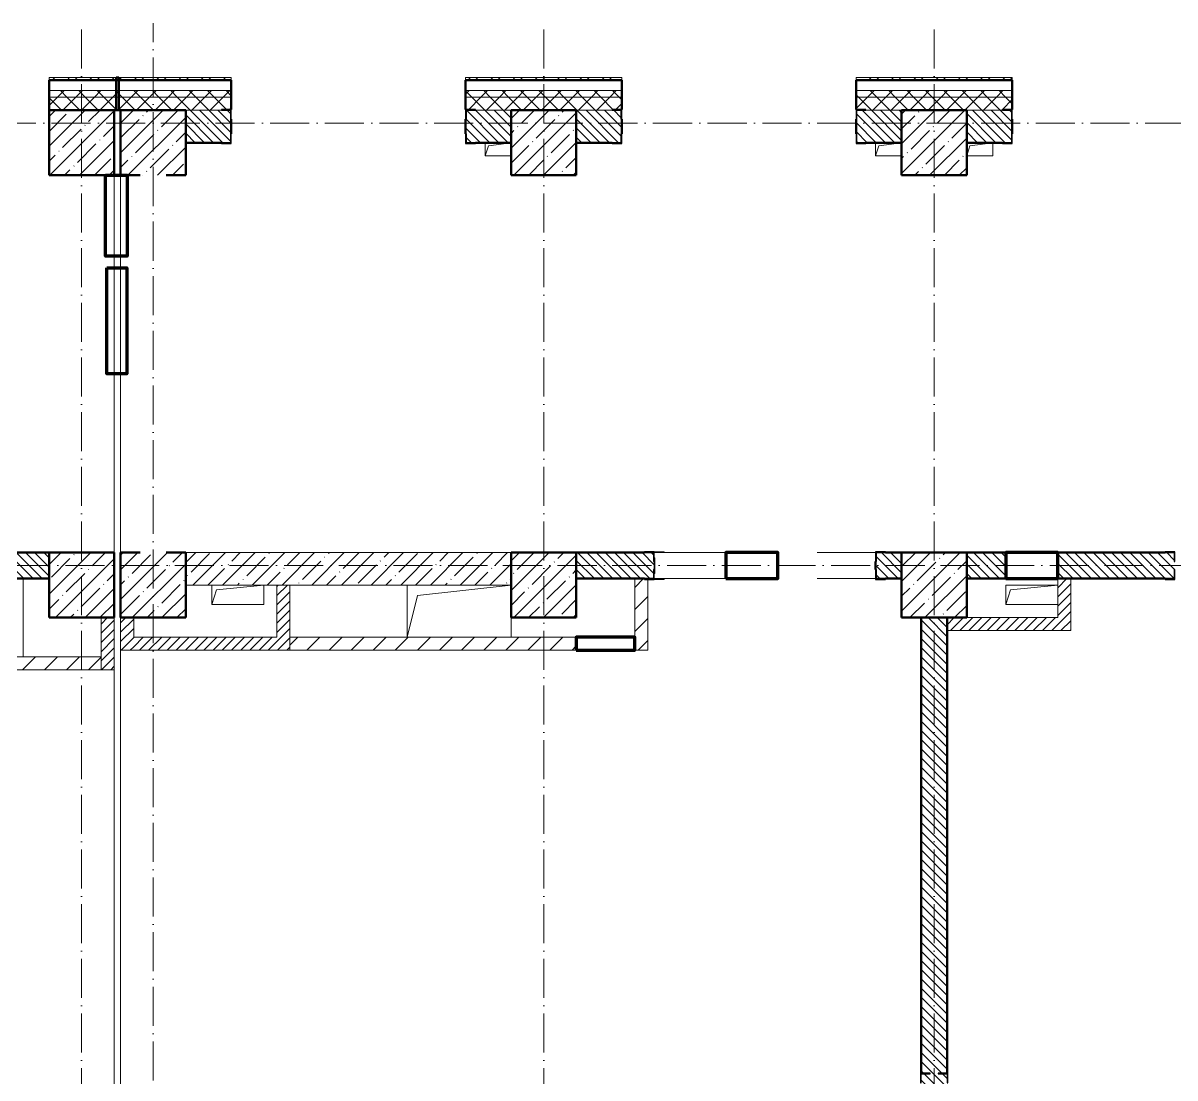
# Model space of a CAD drawing. Header units: millimetres. Extents: x -356862 to 418287, y 0 to 839748.
# Drawn here: x 22008 to 30858, y 461059 to 469166 of the extents above; entities that cross this region are included whole.
import ezdxf

# ---------------------------------------------------------------- set-up
doc = ezdxf.new("R2010")
doc.units = ezdxf.units.MM
doc.linetypes.add('50_200_ШТРИХ_1Т_ш5_п1_п1_', pattern=[700, 500, -100, 0, -100])
for name, color, linetype, lineweight in [('9.7) Заделка 956 шт', 6, 'Continuous', 158), ('A-FLOR-____-OTLN', 7, 'Continuous', 9), ('A-GENM-____-MCUT', 7, 'Continuous', 25), ('A-GENM-____-OTLN', 7, 'Continuous', 9), ('A-GENM-____-OTLN-1', 7, 'Continuous', 25), ('A-WALL-____-MCUT-1', 7, 'Continuous', 9), ('A-WALL-____-MCUT-2', 7, 'Continuous', 50), ('A-WALL-____-MCUT-3', 7, 'Continuous', 9), ('A-WALL-____-OTLN', 7, 'Continuous', 9), ('A-WALL-____-PATT-1', 7, 'Continuous', 9), ('A-WALL-FNSH-MCUT-1', 7, 'Continuous', 9), ('I-WALL-____-OTLN', 7, 'Continuous', 9), ('S-COLS-____-MCUT', 7, 'Continuous', 50), ('S-COLS-____-OTLN', 7, 'Continuous', 9), ('S-GRID-____-OTLN-1', 7, '50_200_ШТРИХ_1Т_ш5_п1_п1_', 9)]:
    doc.layers.add(name, color=color, linetype=linetype, lineweight=lineweight)
pattern_1 = [(135, (-15591.663, 459015.94), (-35.35534, -35.35534), [])]
pattern_2 = [(45, (-15591.66, 459015.94), (-70.71068, 70.71068), []), (135, (-15591.66, 459015.94), (-70.71068, -70.71068), [])]
pattern_3 = [(45, (-15591.66, 459015.94), (-114.04925, 114.04925), []), (45, (-15477.61, 459015.94), (-114.04925, 114.04925), [201.612, -40.322, 3.353, -36.97])]
pattern_4 = [(45, (-15591.663, 459015.94), (-35.35534, 35.35534), [])]
pattern_5 = [(45, (-15591.66, 459015.94), (-84.8528, 84.8528), [])]
pattern_6 = [(45, (-15591.66, 459015.94), (-85.53659, 85.53659), []), (45, (-15534.64, 459015.94), (-85.53659, 85.53659), [])]

# ---------------------------------------------------------------- blocks, each defined once
blk = doc.blocks.new('BSC_Колонна _Прямоугольная - 500х500-V68-АР1_План отверстий 2 этажа в осях 1-64_А-ГГ')
at = {"layer": 'S-COLS-____-OTLN'}
h = blk.add_hatch(dxfattribs=at)
h.set_pattern_fill('FP_97', color=256, style=0, pattern_type=2)
h.set_pattern_definition([(45, (-38050, -5831.04), (-114.04925, 114.04925), []), (45, (-37935.95, -5831.04), (-114.04925, 114.04925), [201.613, -40.323, 3.353, -36.97])])
h.paths.add_polyline_path([(-250, -250), (250, -250), (250, 250), (-250, 250)], flags=0)
at = {"layer": 'S-COLS-____-MCUT'}
for p, q in [((250, 250), (-250, 250)), ((-250, 250), (-250, -250)), ((250, -250), (250, 250)), ((-250, -250), (250, -250))]:
    blk.add_line(p, q, dxfattribs=at)
blk = doc.blocks.new('BSC_Колонна _Прямоугольная - 500х500-V88-АР1_План отверстий 2 этажа в осях 1-64_А-ГГ')
at = {"layer": 'S-COLS-____-OTLN'}
h = blk.add_hatch(dxfattribs=at)
h.set_pattern_fill('FP_117', color=256, style=0, pattern_type=2)
h.set_pattern_definition([(45, (-38600, -5831.04), (-114.04925, 114.04925), []), (45, (-38485.95, -5831.04), (-114.04925, 114.04925), [201.613, -40.323, 3.353, -36.97])])
h.paths.add_polyline_path([(-250, -250), (250, -250), (250, 250), (-250, 250)], flags=0)
at = {"layer": 'S-COLS-____-MCUT'}
for p, q in [((-100, 250), (-250, 250)), ((-250, 250), (-250, -250)), ((250, 250), (100, 250)), ((250, -250), (250, 250)), ((-250, -250), (250, -250))]:
    blk.add_line(p, q, dxfattribs=at)
blk = doc.blocks.new('BSC_Колонна _Прямоугольная - 500х500-V90-АР1_План отверстий 2 этажа в осях 1-64_А-ГГ')
at = {"layer": 'S-COLS-____-OTLN'}
h = blk.add_hatch(dxfattribs=at)
h.set_pattern_fill('FP_119', color=256, style=0, pattern_type=2)
h.set_pattern_definition([(45, (-44600, -5831.04), (-114.04925, 114.04925), []), (45, (-44485.95, -5831.04), (-114.04925, 114.04925), [201.613, -40.323, 3.353, -36.97])])
h.paths.add_polyline_path([(-250, -250), (250, -250), (250, 250), (-250, 250)], flags=0)
at = {"layer": 'S-COLS-____-MCUT'}
for p, q in [((250, 250), (-250, 250)), ((-250, 250), (-250, -250)), ((250, -250), (250, 250)), ((-250, -250), (250, -250))]:
    blk.add_line(p, q, dxfattribs=at)
blk = doc.blocks.new('BSC_Колонна _Прямоугольная - 500х500-V96-АР1_План отверстий 2 этажа в осях 1-64_А-ГГ')
at = {"layer": 'S-COLS-____-OTLN'}
h = blk.add_hatch(dxfattribs=at)
h.set_pattern_fill('FP_125', color=256, style=0, pattern_type=2)
h.set_pattern_definition([(45, (-38050, -9231.04), (-114.04925, 114.04925), []), (45, (-37935.95, -9231.04), (-114.04925, 114.04925), [201.613, -40.323, 3.353, -36.97])])
h.paths.add_polyline_path([(-250, -250), (250, -250), (250, 250), (-250, 250), (-250, 104.8)], flags=0)
at = {"layer": 'S-COLS-____-MCUT'}
for p, q in [((250, 250), (-250, 250)), ((-250, 250), (-250, -250)), ((250, -250), (250, 250)), ((-250, -250), (250, -250))]:
    blk.add_line(p, q, dxfattribs=at)
blk = doc.blocks.new('BSC_Колонна _Прямоугольная - 500х500-V132-АР1_План отверстий 2 этажа в осях 1-64_А-ГГ')
at = {"layer": 'S-COLS-____-OTLN'}
h = blk.add_hatch(dxfattribs=at)
h.set_pattern_fill('FP_162', color=256, style=0, pattern_type=2)
h.set_pattern_definition([(45, (-41600, -5831.04), (-114.04925, 114.04925), []), (45, (-41485.95, -5831.04), (-114.04925, 114.04925), [201.613, -40.323, 3.353, -36.97])])
h.paths.add_polyline_path([(-250, -250), (250, -250), (250, 250), (-250, 250)], flags=0)
at = {"layer": 'S-COLS-____-MCUT'}
for p, q in [((250, 250), (-250, 250)), ((-250, 250), (-250, -250)), ((250, -250), (250, 250)), ((-250, -250), (250, -250))]:
    blk.add_line(p, q, dxfattribs=at)
blk = doc.blocks.new('Фахверк_СКБ_Уголок - 250_2700-27497298-АР1_План отверстий 2 этажа в осях 1-64_А-ГГ')
at = {"layer": 'A-GENM-____-MCUT'}
for p, q in [((200, 181), (125, 181)), ((125, 181), (125, 106)), ((200, 175), (200, 181)), ((125, 106), (131, 106)), ((131, 106), (131, 175)), ((131, 175), (200, 175)), ((131, -6), (125, -6)), ((125, -6), (125, -81)), ((125, -81), (200, -81)), ((131, -75), (131, -6)), ((200, -75), (131, -75)), ((200, -81), (200, -75))]:
    blk.add_line(p, q, dxfattribs=at)
blk = doc.blocks.new('154_Стойка_СКБ_Уголок - СМ-2180_200-28268025-АР1_План отверстий 2 этажа в осях 1-64_А-ГГ')
at = {"layer": 'A-GENM-____-MCUT'}
for p, q in [((125, 156), (125, 81)), ((200, 156), (125, 156)), ((131, 81), (131, 150)), ((131, 150), (200, 150)), ((200, 150), (200, 156)), ((125, 81), (131, 81)), ((131, 19), (125, 19)), ((125, 19), (125, -56)), ((131, -50), (131, 19)), ((125, -56), (200, -56)), ((200, -50), (131, -50)), ((200, -56), (200, -50))]:
    blk.add_line(p, q, dxfattribs=at)
blk = doc.blocks.new('Фахверк_СКБ_Уголок - 200_3960-28268576-АР1_План отверстий 2 этажа в осях 1-64_А-ГГ')
at = {"layer": 'A-GENM-____-MCUT'}
for p, q in [((200, 156), (125, 156)), ((125, 156), (125, 81)), ((131, 81), (131, 150)), ((131, 150), (200, 150)), ((200, 150), (200, 156)), ((125, 81), (131, 81)), ((131, 19), (125, 19)), ((125, 19), (125, -56)), ((131, -50), (131, 19)), ((125, -56), (200, -56)), ((200, -50), (131, -50)), ((200, -56), (200, -50))]:
    blk.add_line(p, q, dxfattribs=at)
blk = doc.blocks.new('154_Стойка_СКБ_Уголок - СМ-2480_200-28346303-АР1_План отверстий 2 этажа в осях 1-64_А-ГГ')
at = {"layer": 'A-GENM-____-MCUT'}
for p, q in [((125, 156), (125, 81)), ((200, 156), (125, 156)), ((131, 81), (131, 150)), ((131, 150), (200, 150)), ((200, 150), (200, 156)), ((125, 81), (131, 81)), ((131, 19), (125, 19)), ((125, 19), (125, -56)), ((131, -50), (131, 19)), ((125, -56), (200, -56)), ((200, -50), (131, -50)), ((200, -56), (200, -50))]:
    blk.add_line(p, q, dxfattribs=at)
blk = doc.blocks.new('Стойка_Влож_Полоса боковая - Полоса-28213942-АР1_План отверстий 2 этажа в осях 1-64_А-ГГ')
at = {"layer": 'A-GENM-____-OTLN'}
for p, q in [((-5, 60), (0, 60)), ((-5, -60), (-5, 60)), ((0, 31), (0, -31)), ((0, -60), (-5, -60))]:
    blk.add_line(p, q, dxfattribs=at)
blk = doc.blocks.new('Стойка_Влож_Уголок_Опорный - Уголок-28213941-АР1_План отверстий 2 этажа в осях 1-64_А-ГГ')
at = {"layer": 'A-GENM-____-OTLN'}
for p, q in [((-212, -6), (-212, 0)), ((0, 0), (0, -6)), ((-212, -75), (-212, -6)), ((-212, -6), (-206, -6)), ((-212, -75), (-206, -75)), ((-6, -6), (0, -6)), ((-6, -75), (0, -75)), ((0, -6), (0, -75))]:
    blk.add_line(p, q, dxfattribs=at)
blk = doc.blocks.new('Фахверк_СКБ_Уголок - 200_3550-28267367-АР1_План отверстий 2 этажа в осях 1-64_А-ГГ')
at = {"layer": 'A-GENM-____-MCUT'}
for p, q in [((200, 156), (125, 156)), ((125, 156), (125, 81)), ((131, 81), (131, 150)), ((131, 150), (200, 150)), ((200, 150), (200, 156)), ((125, 81), (131, 81)), ((131, 19), (125, 19)), ((125, 19), (125, -56)), ((131, -50), (131, 19)), ((125, -56), (200, -56)), ((200, -50), (131, -50)), ((200, -56), (200, -50))]:
    blk.add_line(p, q, dxfattribs=at)
blk = doc.blocks.new('AR_Отверстие прямоугольное _в плите_ - AR_Отверстие прямоугольное _в плите_-30459225-АР1_План отверстий 2 этажа в осях 1-64_А-ГГ')
at = {"layer": 'A-GENM-____-OTLN'}
for p, q in [((-200, 75), (-200, -75)), ((-200, -75), (-162.5, 37.5)), ((-162.5, 37.5), (200, 75)), ((200, -75), (200, 75)), ((-200, -75), (200, -75))]:
    blk.add_line(p, q, dxfattribs=at)
blk = doc.blocks.new('AR_Отверстие прямоугольное _в плите_ - AR_Отверстие прямоугольное _в плите_-V155-АР1_План отверстий 2 этажа в осях 1-64_А-ГГ')
at = {"layer": 'A-GENM-____-OTLN'}
for p, q in [((200, 75), (-200, 75)), ((-200, 75), (-200, -75)), ((-200, -75), (-162.5, 37.5)), ((-162.5, 37.5), (200, 75)), ((-200, -75), (200, -75))]:
    blk.add_line(p, q, dxfattribs=at)
blk = doc.blocks.new('AR_Отверстие прямоугольное _в плите_ - AR_Отверстие прямоугольное _в плите_-V165-АР1_План отверстий 2 этажа в осях 1-64_А-ГГ')
at = {"layer": 'A-GENM-____-OTLN'}
for p, q in [((-100, 50), (-100, -50)), ((-100, -50), (-75, 25)), ((-75, 25), (100, 50)), ((-100, -50), (100, -50))]:
    blk.add_line(p, q, dxfattribs=at)
blk = doc.blocks.new('AR_Отверстие прямоугольное _в плите_ - AR_Отверстие прямоугольное _в плите_-V166-АР1_План отверстий 2 этажа в осях 1-64_А-ГГ')
at = {"layer": 'A-GENM-____-OTLN'}
for p, q in [((-100, -50), (-75, 25)), ((-75, 25), (100, 50)), ((100, -50), (100, 50)), ((-100, -50), (100, -50))]:
    blk.add_line(p, q, dxfattribs=at)
blk = doc.blocks.new('AR_Отверстие прямоугольное _в плите_ - AR_Отверстие прямоугольное _в плите_-30552658-АР1_План отверстий 2 этажа в осях 1-64_А-ГГ')
at = {"layer": 'A-GENM-____-OTLN'}
for p, q in [((-400, 200), (-400, -200)), ((-320, 120), (400, 200)), ((-400, -200), (-320, 120)), ((400, -200), (400, -50))]:
    blk.add_line(p, q, dxfattribs=at)
blk = doc.blocks.new('Стены 4 - Стены 4-31195499-АР1_План отверстий 2 этажа в осях 1-64_А-ГГ')
at = {"layer": 'A-WALL-____-MCUT-2'}
for p, q in [((-1798.5, 41030.2), (-1798.5, 41010.2)), ((-1548.5, 41030.2), (-1798.5, 41030.2)), ((-1798.5, 41010.2), (-1548.5, 41010.2)), ((-1548.5, 41010.2), (-1548.5, 41030.2))]:
    blk.add_line(p, q, dxfattribs=at)
blk = doc.blocks.new('2этаж')
at = {"layer": 'S-GRID-____-OTLN-1', "color": 251, "ltscale": 0.6, "true_color": 0x636466}
for p, q in [((22458.3, 454533.3), (22458.3, 469166.5)), ((23008.3, 454737.3), (23008.3, 469166.5)), ((26008.3, 454533.3), (26008.3, 469166.5)), ((29008.3, 454533.3), (29008.3, 469166.5)), ((88482.7, 468397), (-20037.2, 468397)), ((74727.1, 464997), (-20260.4, 464997))]:
    blk.add_line(p, q, dxfattribs=at)

msp = doc.modelspace()

# ---------------------------------------------------------------- hatches: boundary and pattern name
at = {"layer": 'A-WALL-____-PATT-1'}
h = msp.add_hatch(dxfattribs=at)
h.set_pattern_fill('FP_3', color=256, style=0, pattern_type=2)
h.set_pattern_definition(pattern_6)
h.paths.add_polyline_path([(22723.3366, 468726.983), (22723.3366, 468746.983), (22208.3366, 468746.983), (22208.3366, 468726.983)], flags=0)
h.paths.add_polyline_path([(20408.3366, 468726.983), (20408.3366, 468746.983), (19208.3366, 468746.983), (19208.3366, 468726.983), (19743.9328, 468726.983)], flags=0)
h.paths.add_polyline_path([(11408.3366, 468726.983), (11408.3366, 468746.983), (8258.3366, 468746.983), (8258.3366, 468726.983), (9139.1471, 468726.983)], flags=0)
h = msp.add_hatch(dxfattribs=at)
h.set_pattern_fill('FP_3', color=256, style=0, pattern_type=2)
h.set_pattern_definition(pattern_6)
h.paths.add_polyline_path([(56273.3366, 468726.983), (56273.3366, 468746.983), (52408.3366, 468746.983), (52408.3366, 468726.983), (55093.2185, 468726.983)], flags=0)
h.paths.add_polyline_path([(50608.3366, 468726.983), (50608.3366, 468746.983), (49408.3366, 468746.983), (49408.3366, 468726.983), (49790.8257, 468726.983)], flags=0)
h.paths.add_polyline_path([(47608.3366, 468726.983), (47608.3366, 468746.983), (46408.3366, 468746.983), (46408.3366, 468726.983), (47139.6293, 468726.983)], flags=0)
h.paths.add_polyline_path([(43604.7007, 468726.983), (44608.3366, 468726.983), (44608.3366, 468746.983), (43408.3366, 468746.983), (43408.3366, 468726.983)], flags=0)
h.paths.add_polyline_path([(40953.5042, 468726.983), (41608.3366, 468726.983), (41608.3366, 468746.983), (40408.3366, 468746.983), (40408.3366, 468726.983)], flags=0)
h.paths.add_polyline_path([(38608.3366, 468726.983), (38608.3366, 468746.983), (37408.3366, 468746.983), (37408.3366, 468726.983), (37418.5757, 468726.983)], flags=0)
h.paths.add_polyline_path([(35608.3366, 468726.983), (35608.3366, 468746.983), (34408.3366, 468746.983), (34408.3366, 468726.983), (34767.3792, 468726.983)], flags=0)
h.paths.add_polyline_path([(29608.3366, 468726.983), (29608.3366, 468746.983), (28408.3366, 468746.983), (28408.3366, 468726.983), (28581.2542, 468726.983)], flags=0)
h.paths.add_polyline_path([(31408.3366, 468726.983), (32608.3366, 468726.983), (32608.3366, 468746.983), (31408.3366, 468746.983)], flags=0)
h.paths.add_polyline_path([(25408.3366, 468726.983), (26608.3366, 468726.983), (26608.3366, 468746.983), (25408.3366, 468746.983)], flags=0)
h.paths.add_polyline_path([(22743.3366, 468726.983), (23608.3366, 468726.983), (23608.3366, 468746.983), (22743.3366, 468746.983)], flags=0)
h = msp.add_hatch(dxfattribs=at)
h.set_pattern_fill('FP_1', color=256, style=0, pattern_type=2)
h.set_pattern_definition(pattern_2)
h.paths.add_polyline_path([(58758.3366, 468596.983), (58758.3366, 468646.983), (52408.3366, 468646.983), (52408.3366, 468596.983), (58628.1471, 468596.983)], flags=0)
h.paths.add_polyline_path([(49790.8257, 468596.983), (50608.3366, 468596.983), (50608.3366, 468646.983), (49408.3366, 468646.983), (49408.3366, 468596.983)], flags=0)
h.paths.add_polyline_path([(47608.3366, 468596.983), (47608.3366, 468646.983), (46408.3366, 468646.983), (46408.3366, 468596.983), (47139.6293, 468596.983)], flags=0)
h.paths.add_polyline_path([(44608.3366, 468596.983), (44608.3366, 468646.983), (43408.3366, 468646.983), (43408.3366, 468596.983), (44488.4328, 468596.983)], flags=0)
h.paths.add_polyline_path([(41608.3366, 468596.983), (41608.3366, 468646.983), (40408.3366, 468646.983), (40408.3366, 468596.983), (40953.5042, 468596.983)], flags=0)
h.paths.add_polyline_path([(37408.3366, 468596.983), (38608.3366, 468596.983), (38608.3366, 468646.983), (37408.3366, 468646.983)], flags=0)
h.paths.add_polyline_path([(34408.3366, 468596.983), (35608.3366, 468596.983), (35608.3366, 468646.983), (34408.3366, 468646.983)], flags=0)
h.paths.add_polyline_path([(32116.1828, 468596.983), (32608.3366, 468596.983), (32608.3366, 468646.983), (31408.3366, 468646.983), (31408.3366, 468596.983)], flags=0)
h.paths.add_polyline_path([(29608.3366, 468596.983), (29608.3366, 468646.983), (28408.3366, 468646.983), (28408.3366, 468596.983), (28581.2542, 468596.983)], flags=0)
h.paths.add_polyline_path([(26608.3366, 468596.983), (26608.3366, 468646.983), (25408.3366, 468646.983), (25408.3366, 468596.983), (25930.0578, 468596.983)], flags=0)
h.paths.add_polyline_path([(22208.3366, 468596.983), (23608.3366, 468596.983), (23608.3366, 468646.983), (22208.3366, 468646.983)], flags=0)
h.paths.add_polyline_path([(20408.3366, 468596.983), (20408.3366, 468646.983), (19208.3366, 468646.983), (19208.3366, 468596.983), (19743.9328, 468596.983)], flags=0)
h.paths.add_polyline_path([(11408.3366, 468596.983), (11408.3366, 468646.983), (8238.3366, 468646.983), (8238.3366, 468596.983), (9139.1471, 468596.983)], flags=0)
h = msp.add_hatch(dxfattribs=at)
h.set_pattern_fill('FP_1', color=256, style=0, pattern_type=2)
h.set_pattern_definition(pattern_2)
h.paths.add_polyline_path([(58758.3366, 468496.983), (58758.3366, 468596.983), (52408.3366, 468596.983), (52408.3366, 468502.983), (52483.3366, 468502.983), (52483.3366, 468496.983), (58628.1471, 468496.983)], flags=0)
h.paths.add_polyline_path([(49790.8257, 468496.983), (50533.3366, 468496.983), (50533.3366, 468502.983), (50608.3366, 468502.983), (50608.3366, 468596.983), (49408.3366, 468596.983), (49408.3366, 468502.983), (49483.3366, 468502.983), (49483.3366, 468496.983)], flags=0)
h.paths.add_polyline_path([(47533.3366, 468496.983), (47533.3366, 468502.983), (47608.3366, 468502.983), (47608.3366, 468596.983), (46408.3366, 468596.983), (46408.3366, 468502.983), (46483.3366, 468502.983), (46483.3366, 468496.983), (47258.3366, 468496.983)], flags=0)
h.paths.add_polyline_path([(43758.3366, 468496.983), (44533.3366, 468496.983), (44533.3366, 468502.983), (44608.3366, 468502.983), (44608.3366, 468596.983), (43408.3366, 468596.983), (43408.3366, 468502.983), (43483.3366, 468502.983), (43483.3366, 468496.983), (43604.7007, 468496.983)], flags=0)
h.paths.add_polyline_path([(40953.5042, 468496.983), (41533.3366, 468496.983), (41533.3366, 468502.983), (41608.3366, 468502.983), (41608.3366, 468596.983), (40408.3366, 468596.983), (40408.3366, 468502.983), (40483.3366, 468502.983), (40483.3366, 468496.983)], flags=0)
h.paths.add_polyline_path([(38258.3366, 468496.983), (38533.3366, 468496.983), (38533.3366, 468502.983), (38608.3366, 468502.983), (38608.3366, 468596.983), (37408.3366, 468596.983), (37408.3366, 468502.983), (37483.3366, 468502.983), (37483.3366, 468496.983), (37758.3366, 468496.983)], flags=0)
h.paths.add_polyline_path([(35258.3366, 468496.983), (35533.3366, 468496.983), (35533.3366, 468502.983), (35608.3366, 468502.983), (35608.3366, 468596.983), (34408.3366, 468596.983), (34408.3366, 468502.983), (34483.3366, 468502.983), (34483.3366, 468496.983), (34767.3792, 468496.983)], flags=0)
h.paths.add_polyline_path([(32533.3366, 468496.983), (32533.3366, 468502.983), (32608.3366, 468502.983), (32608.3366, 468596.983), (31408.3366, 468596.983), (31408.3366, 468502.983), (31483.3366, 468502.983), (31483.3366, 468496.983), (32116.1828, 468496.983)], flags=0)
h.paths.add_polyline_path([(29533.3366, 468496.983), (29533.3366, 468502.983), (29608.3366, 468502.983), (29608.3366, 468596.983), (28408.3366, 468596.983), (28408.3366, 468502.983), (28483.3366, 468502.983), (28483.3366, 468496.983), (29258.3366, 468496.983)], flags=0)
h.paths.add_polyline_path([(25483.3366, 468496.983), (26533.3366, 468496.983), (26533.3366, 468502.983), (26608.3366, 468502.983), (26608.3366, 468596.983), (25408.3366, 468596.983), (25408.3366, 468502.983), (25483.3366, 468502.983)], flags=0)
h.paths.add_polyline_path([(23258.3366, 468496.983), (23533.3366, 468496.983), (23533.3366, 468502.983), (23608.3366, 468502.983), (23608.3366, 468596.983), (22208.3366, 468596.983), (22208.3366, 468496.983), (22708.3366, 468496.983)], flags=0)
h.paths.add_polyline_path([(19743.9328, 468496.983), (20333.3366, 468496.983), (20333.3366, 468502.983), (20408.3366, 468502.983), (20408.3366, 468596.983), (19208.3366, 468596.983), (19208.3366, 468496.983), (19708.3366, 468496.983)], flags=0)
h.paths.add_polyline_path([(11333.3366, 468496.983), (11333.3366, 468502.983), (11408.3366, 468502.983), (11408.3366, 468596.983), (8238.3366, 468596.983), (8238.3366, 468496.983), (10708.3366, 468496.983)], flags=0)
h = msp.add_hatch(dxfattribs=at)
h.set_pattern_fill('FP_6', color=256, style=0, pattern_type=2)
h.set_pattern_definition(pattern_1)
h.paths.add_polyline_path([(25758.3366, 468246.983), (25758.3366, 468496.983), (25414.3366, 468496.983), (25414.3366, 468427.983), (25408.3366, 468427.983), (25408.3366, 468315.983), (25414.3366, 468315.983), (25414.3366, 468246.983), (25483.3366, 468246.983)], flags=0)
h.paths.add_polyline_path([(23533.3366, 468246.983), (23602.3366, 468246.983), (23602.3366, 468315.983), (23608.3366, 468315.983), (23608.3366, 468427.983), (23602.3366, 468427.983), (23602.3366, 468496.983), (23258.3366, 468496.983), (23258.3366, 468246.983), (23278.8614, 468246.983)], flags=0)
h = msp.add_hatch(dxfattribs=at)
h.set_pattern_fill('FP_6', color=256, style=0, pattern_type=2)
h.set_pattern_definition(pattern_1)
h.paths.add_polyline_path([(28414.3366, 468246.983), (28758.3366, 468246.983), (28758.3366, 468496.983), (28414.3366, 468496.983), (28414.3366, 468427.983), (28408.3366, 468427.983), (28408.3366, 468315.983), (28414.3366, 468315.983), (28414.3366, 468251.2687)], flags=0)
h.paths.add_polyline_path([(26533.3366, 468246.983), (26602.3366, 468246.983), (26602.3366, 468315.983), (26608.3366, 468315.983), (26608.3366, 468427.983), (26602.3366, 468427.983), (26602.3366, 468496.983), (26258.3366, 468496.983), (26258.3366, 468246.983)], flags=0)
h = msp.add_hatch(dxfattribs=at)
h.set_pattern_fill('FP_6', color=256, style=0, pattern_type=2)
h.set_pattern_definition(pattern_1)
h.paths.add_polyline_path([(34483.3366, 468246.983), (34758.3366, 468246.983), (34758.3366, 468496.983), (34414.3366, 468496.983), (34414.3366, 468427.983), (34408.3366, 468427.983), (34408.3366, 468315.983), (34414.3366, 468315.983), (34414.3366, 468246.983)], flags=0)
h.paths.add_polyline_path([(31483.3366, 468246.983), (32602.3366, 468246.983), (32602.3366, 468315.983), (32608.3366, 468315.983), (32608.3366, 468427.983), (32602.3366, 468427.983), (32602.3366, 468496.983), (31414.3366, 468496.983), (31414.3366, 468427.983), (31408.3366, 468427.983), (31408.3366, 468315.983), (31414.3366, 468315.983), (31414.3366, 468246.983)], flags=0)
h.paths.add_polyline_path([(29533.3366, 468246.983), (29602.3366, 468246.983), (29602.3366, 468315.983), (29608.3366, 468315.983), (29608.3366, 468427.983), (29602.3366, 468427.983), (29602.3366, 468496.983), (29258.3366, 468496.983), (29258.3366, 468246.983)], flags=0)
h = msp.add_hatch(dxfattribs=at)
h.set_pattern_fill('FP_6', color=256, style=0, pattern_type=2)
h.set_pattern_definition(pattern_1)
h.paths.add_polyline_path([(22208.3366, 464896.983), (22208.3366, 465096.983), (19708.3366, 465096.983), (19708.3366, 464896.983), (19743.9328, 464896.983)], flags=0)
h = msp.add_hatch(dxfattribs=at)
h.set_pattern_fill('FP_25', color=256, style=0, pattern_type=2)
h.set_pattern_definition(pattern_3)
h.paths.add_polyline_path([(25758.3366, 464846.983), (25758.3366, 465096.983), (23258.3366, 465096.983), (23258.3366, 464846.983), (23278.8614, 464846.983)], flags=0)
h = msp.add_hatch(dxfattribs=at)
h.set_pattern_fill('FP_6', color=256, style=0, pattern_type=2)
h.set_pattern_definition(pattern_1)
h.paths.add_polyline_path([(28633.3366, 464896.983), (28758.3366, 464896.983), (28758.3366, 465096.983), (28564.3366, 465096.983), (28564.3366, 465027.983), (28558.3366, 465027.983), (28558.3366, 464965.983), (28564.3366, 464965.983), (28564.3366, 464896.983), (28581.2542, 464896.983)], flags=0)
h.paths.add_polyline_path([(26813.7899, 464896.983), (26852.3366, 464896.983), (26852.3366, 464965.983), (26858.3366, 464965.983), (26858.3366, 465027.983), (26852.3366, 465027.983), (26852.3366, 465096.983), (26258.3366, 465096.983), (26258.3366, 464896.983), (26783.3366, 464896.983)], flags=0)
h = msp.add_hatch(dxfattribs=at)
h.set_pattern_fill('FP_6', color=256, style=0, pattern_type=2)
h.set_pattern_definition(pattern_1)
h.paths.add_polyline_path([(33883.6471, 464896.983), (34758.3366, 464896.983), (34758.3366, 465096.983), (32014.3366, 465096.983), (32014.3366, 465027.983), (32008.3366, 465027.983), (32008.3366, 464965.983), (32014.3366, 464965.983), (32014.3366, 464896.983), (32116.1828, 464896.983)], flags=0)
h.paths.add_polyline_path([(29958.3366, 464896.983), (30852.3366, 464896.983), (30852.3366, 464965.983), (30858.3366, 464965.983), (30858.3366, 465027.983), (30852.3366, 465027.983), (30852.3366, 465096.983), (29958.3366, 465096.983), (29958.3366, 464984.483)], flags=0)
h.paths.add_polyline_path([(29258.3366, 464896.983), (29558.3366, 464896.983), (29558.3366, 465096.983), (29258.3366, 465096.983)], flags=0)
h = msp.add_hatch(dxfattribs=at)
h.set_pattern_fill('FP_4', color=256, style=0, pattern_type=2)
h.set_pattern_definition(pattern_5)
h.paths.add_polyline_path([(26708.3366, 464346.983), (26808.3366, 464346.983), (26808.3366, 464890.983), (26783.3366, 464890.983), (26783.3366, 464896.983), (26708.3366, 464896.983), (26708.3366, 464446.983)], flags=0)
h = msp.add_hatch(dxfattribs=at)
h.set_pattern_fill('FP_5', color=256, style=0, pattern_type=2)
h.set_pattern_definition(pattern_4)
h.paths.add_polyline_path([(30058.3366, 464596.983), (30058.3366, 464896.983), (29958.3366, 464896.983), (29958.3366, 464596.983)], flags=0)
h = msp.add_hatch(dxfattribs=at)
h.set_pattern_fill('FP_5', color=256, style=0, pattern_type=2)
h.set_pattern_definition(pattern_4)
h.paths.add_polyline_path([(24058.3366, 464346.983), (24058.3366, 464846.983), (23958.3366, 464846.983), (23958.3366, 464346.983)], flags=0)
h = msp.add_hatch(dxfattribs=at)
h.set_pattern_fill('FP_5', color=256, style=0, pattern_type=2)
h.set_pattern_definition(pattern_4)
h.paths.add_polyline_path([(22708.3366, 464196.983), (22708.3366, 464596.983), (22608.3366, 464596.983), (22608.3366, 464196.983)], flags=0)
h = msp.add_hatch(dxfattribs=at)
h.set_pattern_fill('FP_5', color=256, style=0, pattern_type=2)
h.set_pattern_definition(pattern_4)
h.paths.add_polyline_path([(22858.3366, 464346.983), (22858.3366, 464596.983), (22758.3366, 464596.983), (22758.3366, 464346.983)], flags=0)
h = msp.add_hatch(dxfattribs=at)
h.set_pattern_fill('FP_6', color=256, style=0, pattern_type=2)
h.set_pattern_definition(pattern_1)
h.paths.add_polyline_path([(28908.3366, 457596.983), (29108.3366, 457596.983), (29108.3366, 461090.983), (29039.3366, 461090.983), (29039.3366, 461096.983), (29108.3366, 461096.983), (29108.3366, 464596.983), (28908.3366, 464596.983), (28908.3366, 461096.983), (28977.3366, 461096.983), (28977.3366, 461090.983), (28908.3366, 461090.983), (28908.3366, 458031.8615)], flags=0)
h = msp.add_hatch(dxfattribs=at)
h.set_pattern_fill('FP_5', color=256, style=0, pattern_type=2)
h.set_pattern_definition(pattern_4)
h.paths.add_polyline_path([(29258.3366, 464496.983), (30058.3366, 464496.983), (30058.3366, 464596.983), (29108.3366, 464596.983), (29108.3366, 464496.983)], flags=0)
h = msp.add_hatch(dxfattribs=at)
h.set_pattern_fill('FP_5', color=256, style=0, pattern_type=2)
h.set_pattern_definition(pattern_4)
h.paths.add_polyline_path([(23958.3366, 464346.983), (23958.3366, 464446.983), (22858.3366, 464446.983), (22858.3366, 464346.983), (23278.8614, 464346.983)], flags=0)
h = msp.add_hatch(dxfattribs=at)
h.set_pattern_fill('FP_4', color=256, style=0, pattern_type=2)
h.set_pattern_definition(pattern_5)
h.paths.add_polyline_path([(24058.3366, 464346.983), (26258.3366, 464346.983), (26258.3366, 464446.983), (24058.3366, 464446.983)], flags=0)
h = msp.add_hatch(dxfattribs=at)
h.set_pattern_fill('FP_4', color=256, style=0, pattern_type=2)
h.set_pattern_definition(pattern_5)
h.paths.add_polyline_path([(22608.3366, 464196.983), (22608.3366, 464296.983), (20808.3366, 464296.983), (20808.3366, 464196.983)], flags=0)
at = {"layer": 'S-COLS-____-OTLN'}
h = msp.add_hatch(dxfattribs=at)
h.set_pattern_fill('FP_25', color=256, style=0, pattern_type=2)
h.set_pattern_definition(pattern_3)
h.paths.add_polyline_path([(22758.3366, 467996.983), (23258.3366, 467996.983), (23258.3366, 468496.983), (22758.3366, 468496.983), (22758.3366, 468351.7895)], flags=0)
h = msp.add_hatch(dxfattribs=at)
h.set_pattern_fill('FP_25', color=256, style=0, pattern_type=2)
h.set_pattern_definition(pattern_3)
h.paths.add_polyline_path([(25758.3366, 467996.983), (26258.3366, 467996.983), (26258.3366, 468496.983), (25758.3366, 468496.983), (25758.3366, 468351.7895)], flags=0)
h = msp.add_hatch(dxfattribs=at)
h.set_pattern_fill('FP_25', color=256, style=0, pattern_type=2)
h.set_pattern_definition(pattern_3)
h.paths.add_polyline_path([(28758.3366, 467996.983), (29258.3366, 467996.983), (29258.3366, 468496.983), (28758.3366, 468496.983), (28758.3366, 468351.7895)], flags=0)

# ---------------------------------------------------------------- linework, layer by layer
at = {"layer": '9.7) Заделка 956 шт'}
for points in [[(22641.4975, 467996.983), (22808.9951, 467996.983), (22808.9951, 467374.8541), (22641.4975, 467374.8541)], [(22651.8886, 467283.9555), (22806.413, 467283.9555), (22806.413, 466471.2083), (22651.8886, 466471.2083)], [(27408.3366, 464896.983), (27808.3366, 464896.983), (27808.3366, 465096.983), (27408.3366, 465096.983)], [(29558.3366, 464896.983), (29958.3366, 464896.983), (29958.3366, 465096.983), (29558.3366, 465096.983)], [(26258.3366, 464346.983), (26708.3366, 464346.983), (26708.3366, 464446.983), (26258.3366, 464446.983)]]:
    msp.add_lwpolyline(points, close=True, dxfattribs=at)
at = {"layer": 'A-FLOR-____-OTLN'}
for p, q in [((22708.3366, 465096.983), (22708.3366, 467996.983)), ((22758.3366, 467996.983), (22758.3366, 465096.983)), ((22008.3366, 464896.983), (22008.3366, 464296.983)), ((23458.3366, 464696.983), (23458.3366, 464846.983)), ((23858.3366, 464846.983), (23858.3366, 464696.983)), ((24958.3366, 464446.983), (24958.3366, 464846.983)), ((29558.3366, 464846.983), (29958.3366, 464846.983)), ((29558.3366, 464696.983), (29558.3366, 464846.983)), ((23858.3366, 464696.983), (23458.3366, 464696.983)), ((29958.3366, 464696.983), (29558.3366, 464696.983)), ((25758.3366, 464596.983), (25758.3366, 464446.983)), ((22758.3366, 464346.983), (22758.3366, 457596.983)), ((22708.3366, 457596.983), (22708.3366, 464196.983))]:
    msp.add_line(p, q, dxfattribs=at)
at = {"layer": 'A-WALL-____-MCUT-1'}
for p, q in [((25758.3366, 465096.983), (23258.3366, 465096.983)), ((23258.3366, 464846.983), (25758.3366, 464846.983))]:
    msp.add_line(p, q, dxfattribs=at)
at = {"layer": 'A-WALL-____-MCUT-2'}
for p, q in [((23608.3366, 468726.983), (22208.3366, 468726.983)), ((22208.3366, 468726.983), (22208.3366, 468496.983)), ((23608.3366, 468502.983), (23608.3366, 468726.983)), ((26608.3366, 468726.983), (25408.3366, 468726.983)), ((25408.3366, 468726.983), (25408.3366, 468502.983)), ((26608.3366, 468502.983), (26608.3366, 468726.983)), ((29608.3366, 468726.983), (28408.3366, 468726.983)), ((28408.3366, 468726.983), (28408.3366, 468502.983)), ((29608.3366, 468502.983), (29608.3366, 468726.983)), ((22708.3366, 468496.983), (23258.3366, 468496.983)), ((23258.3366, 468496.983), (23258.3366, 468246.983)), ((25758.3366, 468496.983), (26258.3366, 468496.983)), ((25758.3366, 468246.983), (25758.3366, 468496.983)), ((26258.3366, 468496.983), (26258.3366, 468246.983)), ((28758.3366, 468496.983), (29258.3366, 468496.983)), ((28758.3366, 468246.983), (28758.3366, 468496.983)), ((29258.3366, 468496.983), (29258.3366, 468246.983)), ((23608.3366, 468315.983), (23608.3366, 468427.983)), ((25408.3366, 468427.983), (25408.3366, 468315.983)), ((26608.3366, 468315.983), (26608.3366, 468427.983)), ((28408.3366, 468427.983), (28408.3366, 468315.983)), ((29608.3366, 468315.983), (29608.3366, 468427.983)), ((23258.3366, 468246.983), (23533.3366, 468246.983)), ((25483.3366, 468246.983), (25758.3366, 468246.983)), ((26258.3366, 468246.983), (26533.3366, 468246.983)), ((28483.3366, 468246.983), (28758.3366, 468246.983)), ((29258.3366, 468246.983), (29533.3366, 468246.983)), ((22208.3366, 465096.983), (19708.3366, 465096.983)), ((26783.3366, 465096.983), (26258.3366, 465096.983)), ((28758.3366, 465096.983), (28633.3366, 465096.983)), ((29558.3366, 465096.983), (29258.3366, 465096.983)), ((30783.3366, 465096.983), (29958.3366, 465096.983)), ((28558.3366, 465027.983), (28558.3366, 464965.983)), ((19708.3366, 464896.983), (22208.3366, 464896.983)), ((26258.3366, 464896.983), (26783.3366, 464896.983)), ((28633.3366, 464896.983), (28758.3366, 464896.983)), ((29258.3366, 464896.983), (29558.3366, 464896.983)), ((29958.3366, 464896.983), (30783.3366, 464896.983)), ((28908.3366, 464596.983), (28908.3366, 461096.983)), ((29108.3366, 461096.983), (29108.3366, 464596.983))]:
    msp.add_line(p, q, dxfattribs=at)
at = {"layer": 'A-WALL-____-MCUT-3'}
for p, q in [((23608.3366, 468646.983), (22208.3366, 468646.983)), ((26608.3366, 468646.983), (25408.3366, 468646.983)), ((29608.3366, 468646.983), (28408.3366, 468646.983)), ((23608.3366, 468596.983), (22208.3366, 468596.983)), ((26608.3366, 468596.983), (25408.3366, 468596.983)), ((29608.3366, 468596.983), (28408.3366, 468596.983)), ((23258.3366, 468496.983), (23533.3366, 468496.983)), ((25483.3366, 468496.983), (25758.3366, 468496.983)), ((26258.3366, 468496.983), (26533.3366, 468496.983)), ((28483.3366, 468496.983), (28758.3366, 468496.983)), ((29258.3366, 468496.983), (29533.3366, 468496.983))]:
    msp.add_line(p, q, dxfattribs=at)
at = {"layer": 'A-WALL-FNSH-MCUT-1'}
for p, q in [((22723.3366, 468746.983), (22208.3366, 468746.983)), ((22208.3366, 468746.983), (22208.3366, 468726.983)), ((22723.3366, 468726.983), (22723.3366, 468746.983)), ((23608.3366, 468746.983), (22743.3366, 468746.983)), ((22743.3366, 468746.983), (22743.3366, 468726.983)), ((23608.3366, 468726.983), (23608.3366, 468746.983)), ((26608.3366, 468746.983), (25408.3366, 468746.983)), ((25408.3366, 468746.983), (25408.3366, 468726.983)), ((25408.3366, 468726.983), (25408.3366, 468726.983)), ((26608.3366, 468726.983), (26608.3366, 468746.983)), ((29608.3366, 468746.983), (28408.3366, 468746.983)), ((28408.3366, 468746.983), (28408.3366, 468726.983)), ((28408.3366, 468726.983), (28408.3366, 468726.983)), ((29608.3366, 468726.983), (29608.3366, 468746.983)), ((26708.3366, 464896.983), (26708.3366, 464446.983)), ((26808.3366, 464346.983), (26808.3366, 464890.983)), ((29958.3366, 464896.983), (29958.3366, 464896.983)), ((29958.3366, 464896.983), (29958.3366, 464596.983)), ((30058.3366, 464496.983), (30058.3366, 464896.983)), ((23958.3366, 464846.983), (23958.3366, 464446.983)), ((24058.3366, 464846.983), (24058.3366, 464346.983)), ((22608.3366, 464196.983), (22608.3366, 464596.983)), ((22708.3366, 464196.983), (22708.3366, 464596.983)), ((22758.3366, 464596.983), (22758.3366, 464346.983)), ((22858.3366, 464446.983), (22858.3366, 464596.983)), ((29108.3366, 464596.983), (29108.3366, 464596.983)), ((29958.3366, 464596.983), (29258.3366, 464596.983)), ((29108.3366, 464496.983), (30058.3366, 464496.983)), ((23958.3366, 464446.983), (22858.3366, 464446.983)), ((26258.3366, 464446.983), (24058.3366, 464446.983)), ((22608.3366, 464296.983), (20808.3366, 464296.983)), ((22758.3366, 464346.983), (26258.3366, 464346.983)), ((26708.3366, 464346.983), (26808.3366, 464346.983)), ((19208.3366, 464196.983), (22708.3366, 464196.983))]:
    msp.add_line(p, q, dxfattribs=at)
at = {"layer": 'I-WALL-____-OTLN'}
for p, q in [((26858.3366, 465096.983), (27708.3366, 465096.983)), ((28108.3366, 465096.983), (28558.3366, 465096.983)), ((27708.3366, 464896.983), (26858.3366, 464896.983)), ((28558.3366, 464896.983), (28108.3366, 464896.983))]:
    msp.add_line(p, q, dxfattribs=at)
at = {"layer": 'S-COLS-____-MCUT'}
for p, q in [((23258.3366, 468496.983), (22758.3366, 468496.983)), ((22758.3366, 468496.983), (22758.3366, 467996.983)), ((23258.3366, 467996.983), (23258.3366, 468496.983)), ((26258.3366, 468496.983), (25758.3366, 468496.983)), ((25758.3366, 468496.983), (25758.3366, 467996.983)), ((26258.3366, 467996.983), (26258.3366, 468496.983)), ((29258.3366, 468496.983), (28758.3366, 468496.983)), ((28758.3366, 468496.983), (28758.3366, 467996.983)), ((29258.3366, 467996.983), (29258.3366, 468496.983)), ((22758.3366, 467996.983), (22908.3366, 467996.983)), ((23108.3366, 467996.983), (23258.3366, 467996.983)), ((25758.3366, 467996.983), (26258.3366, 467996.983)), ((28758.3366, 467996.983), (29258.3366, 467996.983))]:
    msp.add_line(p, q, dxfattribs=at)
at = {"layer": 'S-GRID-____-OTLN-1', "color": 251, "ltscale": 0.6, "true_color": 0x636466}
for p, q in [((22458.3366, 454533.3346), (22458.3366, 469166.4803)), ((22458.3366, 454533.3346), (22458.3366, 469166.4803)), ((23008.3366, 454737.3363), (23008.3366, 469166.4803)), ((23008.3366, 454737.3363), (23008.3366, 469166.4803)), ((26008.3366, 454533.3346), (26008.3366, 469166.4803)), ((26008.3366, 454533.3346), (26008.3366, 469166.4803)), ((29008.3366, 454533.3346), (29008.3366, 469166.4803)), ((29008.3366, 454533.3346), (29008.3366, 469166.4803)), ((88482.7432, 468396.983), (-20037.2274, 468396.983)), ((88482.7432, 468396.983), (-20037.2274, 468396.983)), ((74727.1239, 464996.983), (-20260.4336, 464996.983)), ((74727.1239, 464996.983), (-20260.4336, 464996.983))]:
    msp.add_line(p, q, dxfattribs=at)

# ---------------------------------------------------------------- block references
at = {"color": 18, "true_color": 0x000000}
msp.add_blockref('2этаж', (0, 0), dxfattribs=at)
at = {"layer": 'A-GENM-____-OTLN'}
for name, p in [('AR_Отверстие прямоугольное _в плите_ - AR_Отверстие прямоугольное _в плите_-V165-АР1_План отверстий 2 этажа в осях 1-64_А-ГГ', (25658.3366, 468196.983)), ('AR_Отверстие прямоугольное _в плите_ - AR_Отверстие прямоугольное _в плите_-V165-АР1_План отверстий 2 этажа в осях 1-64_А-ГГ', (28658.3366, 468196.983)), ('AR_Отверстие прямоугольное _в плите_ - AR_Отверстие прямоугольное _в плите_-V166-АР1_План отверстий 2 этажа в осях 1-64_А-ГГ', (29358.3366, 468196.983)), ('AR_Отверстие прямоугольное _в плите_ - AR_Отверстие прямоугольное _в плите_-30459225-АР1_План отверстий 2 этажа в осях 1-64_А-ГГ', (23658.3366, 464771.983)), ('AR_Отверстие прямоугольное _в плите_ - AR_Отверстие прямоугольное _в плите_-30552658-АР1_План отверстий 2 этажа в осях 1-64_А-ГГ', (25358.3366, 464646.983)), ('AR_Отверстие прямоугольное _в плите_ - AR_Отверстие прямоугольное _в плите_-V155-АР1_План отверстий 2 этажа в осях 1-64_А-ГГ', (29758.3366, 464771.983))]:
    msp.add_blockref(name, p, dxfattribs=at)
for name, p, rotation in [('Стойка_Влож_Уголок_Опорный - Уголок-28213941-АР1_План отверстий 2 этажа в осях 1-64_А-ГГ', (26858.3366, 465102.983), 89.99999999999955), ('Стойка_Влож_Полоса боковая - Полоса-28213942-АР1_План отверстий 2 этажа в осях 1-64_А-ГГ', (26858.3366, 464996.983), 180)]:
    msp.add_blockref(name, p, dxfattribs=dict(at, rotation=rotation))
at = {"layer": 'A-GENM-____-OTLN-1'}
for name, p, rotation in [('Фахверк_СКБ_Уголок - 250_2700-27497298-АР1_План отверстий 2 этажа в осях 1-64_А-ГГ', (23733.3366, 468421.983), 180), ('Фахверк_СКБ_Уголок - 250_2700-27497298-АР1_План отверстий 2 этажа в осях 1-64_А-ГГ', (26733.3366, 468421.983), 180), ('Фахверк_СКБ_Уголок - 250_2700-27497298-АР1_План отверстий 2 этажа в осях 1-64_А-ГГ', (29733.3366, 468421.983), 180), ('154_Стойка_СКБ_Уголок - СМ-2480_200-28346303-АР1_План отверстий 2 этажа в осях 1-64_А-ГГ', (26983.3366, 465046.983), 180), ('154_Стойка_СКБ_Уголок - СМ-2180_200-28268025-АР1_План отверстий 2 этажа в осях 1-64_А-ГГ', (30983.3366, 465046.983), 180), ('Фахверк_СКБ_Уголок - 200_3550-28267367-АР1_План отверстий 2 этажа в осях 1-64_А-ГГ', (28958.3366, 461221.983), 269.9999999999999)]:
    msp.add_blockref(name, p, dxfattribs=dict(at, rotation=rotation))
for name, p in [('Фахверк_СКБ_Уголок - 250_2700-27497298-АР1_План отверстий 2 этажа в осях 1-64_А-ГГ', (25283.3366, 468321.983)), ('Фахверк_СКБ_Уголок - 250_2700-27497298-АР1_План отверстий 2 этажа в осях 1-64_А-ГГ', (28283.3366, 468321.983)), ('Фахверк_СКБ_Уголок - 200_3960-28268576-АР1_План отверстий 2 этажа в осях 1-64_А-ГГ', (28433.3366, 464946.983))]:
    msp.add_blockref(name, p, dxfattribs=at)
at = {"layer": 'A-WALL-____-OTLN', "rotation": 89.9999999999999}
msp.add_blockref('Стены 4 - Стены 4-31195499-АР1_План отверстий 2 этажа в осях 1-64_А-ГГ', (63753.5786, 470295.4947), dxfattribs=at)
at = {"layer": 'S-COLS-____-OTLN'}
for name, p in [('BSC_Колонна _Прямоугольная - 500х500-V96-АР1_План отверстий 2 этажа в осях 1-64_А-ГГ', (22458.3366, 468246.983)), ('BSC_Колонна _Прямоугольная - 500х500-V68-АР1_План отверстий 2 этажа в осях 1-64_А-ГГ', (22458.3366, 464846.983)), ('BSC_Колонна _Прямоугольная - 500х500-V88-АР1_План отверстий 2 этажа в осях 1-64_А-ГГ', (23008.3366, 464846.983)), ('BSC_Колонна _Прямоугольная - 500х500-V132-АР1_План отверстий 2 этажа в осях 1-64_А-ГГ', (26008.3366, 464846.983)), ('BSC_Колонна _Прямоугольная - 500х500-V90-АР1_План отверстий 2 этажа в осях 1-64_А-ГГ', (29008.3366, 464846.983))]:
    msp.add_blockref(name, p, dxfattribs=at)

doc.saveas('drawing.dxf')
